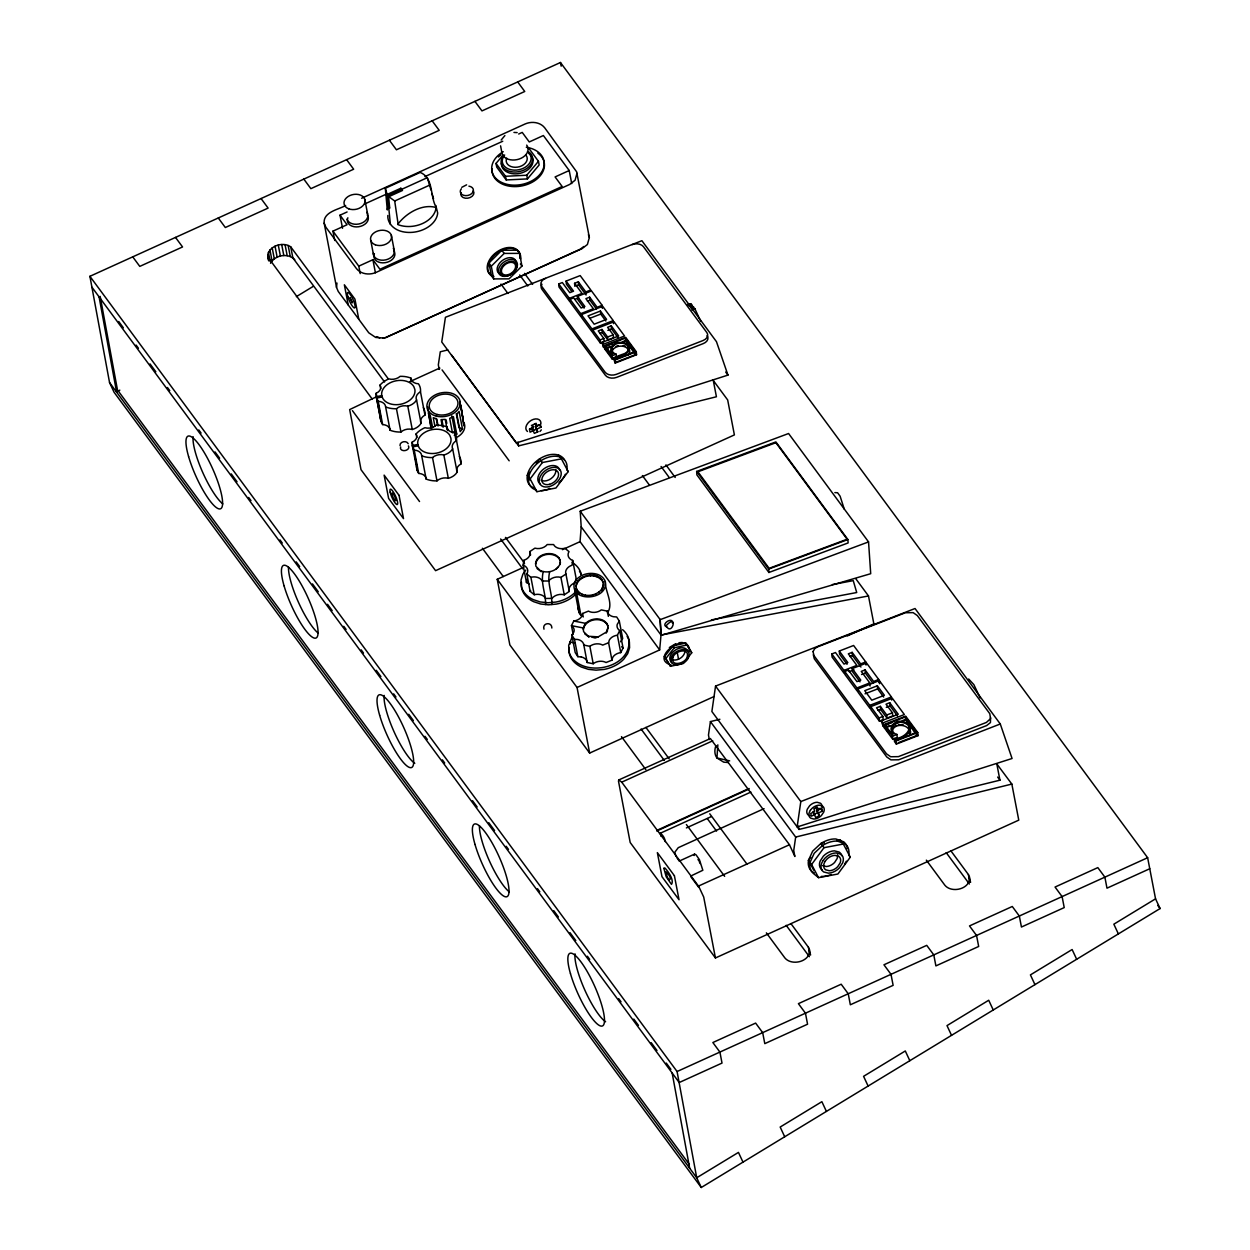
<?xml version="1.0" encoding="UTF-8"?>
<svg xmlns="http://www.w3.org/2000/svg" width="1250" height="1250" viewBox="0 0 1250 1250"><rect width="100%" height="100%" fill="white"/><g stroke="black" fill="none" stroke-linecap="round" stroke-linejoin="round"><path stroke-width="1.5" d="M439.297 369.359L439.75 368.047L409.875 381.625M717.844 744.844L716.938 757.953L723.672 762.141L728.281 762.531M427.734 406.922L430.859 427.422M714 696.562L589.656 753.078L577.047 687.484L659.656 649.922L580.047 541.656L581.203 526.844L580.219 511.234L788.578 433.516L868.547 541.906L870.703 573.703L661.188 635.25L581.203 526.844M694.109 855.531L694.578 854.109L696.094 854.891L699.406 859.641L702.844 870.266L690.672 876.078M659.656 649.922L661.016 635.031L660.031 619.422M689.625 651.594C689.234 628.453 647.984 658.531 671.047 664.953M620.594 641.766L622.688 638.547L619.328 621.125L616.688 616.969L613.25 616.703A10.062 7.141 -10.9 0 1 607.375 611.141L601.312 609.891A9.266 6.578 -10.9 0 1 592.641 612.344L591.516 612.188A9.859 7.016 -10.9 0 1 588.484 611.109L582.578 613.484L581.891 616.078A9.266 6.578 -10.9 0 1 573.781 621.031L571.469 625.656L573.156 634.359M611.953 660.156L608.594 642.734L609.281 640.141A9.266 6.578 -10.9 0 1 617.406 635.188L619.703 630.562L623.047 647.984L620.75 652.625A9.266 6.578 -10.9 0 0 612.641 657.562L611.953 660.156L606.047 662.547A9.859 7.016 -10.9 0 0 603.016 661.453L601.891 661.297A9.266 6.578 -10.9 0 0 593.203 663.75L587.172 662.5A10.062 7.141 -10.9 0 0 581.281 656.938M813.297 654.703L814.312 658.828L886.781 756.984L890.953 759.875L898.688 759.781L986.672 725.562L990.453 722.562L990.547 717.594M543.297 571.547C540.281 582.672 545.906 593.469 545.609 604.531M549.734 571.641C546.672 582.734 552.562 593.531 551.766 604.516M523.141 565.125L523.797 560.328A9.281 6.594 -10.9 0 0 529.531 555.828L529.891 554.984A9.938 7.062 -10.9 0 0 529.875 551.547L534.906 548.156L537.125 548.562A9.266 6.578 -10.9 0 0 547.203 544.547L553.625 544.562A10.031 7.125 -10.9 0 0 559.141 548.406L560.266 548.578A9.375 6.672 -10.9 0 0 564.922 548.234L569 551.641L568.25 553.328A10.047 7.141 -10.9 0 0 572.688 560.422L576.031 577.859L575.375 582.656A9.281 6.594 -10.9 0 0 569.641 587.156L569.281 588A9.938 7.062 -10.9 0 0 569.281 591.438L564.266 594.828L562.047 594.422A9.266 6.578 -10.9 0 0 551.953 598.438L545.531 598.422A10.031 7.125 -10.9 0 0 540.016 594.578L538.891 594.406A9.375 6.672 -10.9 0 0 534.25 594.75L530.156 591.344L526.812 573.922L527.562 572.234A10.047 7.141 -10.9 0 0 523.125 565.141L526.484 582.547A10.047 7.141 -10.9 0 1 529.109 584.062M526.484 582.547L526.922 579.344M572.688 560.438L572.031 565.234A9.281 6.594 -10.9 0 0 566.297 569.734L565.922 570.594A9.938 7.062 -10.9 0 0 565.938 574.016L569.281 591.438M719.891 719.266L710.422 721.594L708.469 735.047L709.344 739.547M715.547 686.094L800.812 801.562L797.125 826.969L1012.062 758.5L1000.281 723.984L915.031 608.516L715.547 686.094L711.875 711.516L799.047 829.422L999.938 780.188L996.812 763.906L1011.844 784.078L1018.766 820.141L715.438 957.969L630.188 842.5L618.469 781.047L618.812 779.938L710.375 738.547L789.469 844.734L794.891 856.516L793.734 850.516L795.672 837.062L710.422 721.594M892.203 731.688C893.109 722.156 911.375 723.938 909.438 733.688M672.453 623.172C673.141 616.016 660.156 624.328 666.641 626.938M537.031 568.516L541.359 571.688L535.938 566.344C532.875 553.266 556.562 548.391 560.156 560.672L558.922 557.781M559.062 558.5C552.734 551.047 537.453 553.953 535.672 563.984L535.531 563.266M559.719 564.688L560.281 562.297L559.719 564.688C556.453 571.234 547.766 573.375 541.219 570.969M580.906 615.219L576.609 592.844L578.766 592.734C566.688 578.156 598.859 566.703 603.219 582.844L601.859 579.656M602.016 580.453C595 572.172 578.031 575.406 576.047 586.531L575.891 585.734M584.719 633.844L589.031 637.031L583.625 631.672C580.547 618.594 604.234 613.719 607.828 626L606.594 623.109M606.734 623.828C600.422 616.375 585.141 619.297 583.344 629.312L583.203 628.594M602.734 587.328L603.375 584.672L601.359 590.641L602.734 587.328L602.891 588.125M607.391 630.031L607.969 627.625L606.156 633.016L607.531 630.75M268.719 260.875C263.312 248.312 281.5 240.156 290.75 246.875L388.25 378.797M336.953 283.031L336.516 287.375L338.25 291.453L368.781 332.812L375.672 337.438L383.406 338.031M814.266 872.797L811.922 871.453A22.516 15.016 -36.4 0 1 808.5 860.281L812.656 851.141L820.891 843.469A21.562 14.375 -36.4 0 1 835.875 838.969L843.734 841.812A22.516 15.016 -36.4 0 1 847.328 848.625M530.156 591.344L530.609 590.516M892.484 728.094L891.578 733.547M909.438 735.609L910.688 732.031L909.344 728.391M844.562 864.234L846.359 861.203M607.406 612.969C614.078 603.547 604.969 591.688 605.281 581.531C604.141 578.266 601.391 575.969 598.281 574.625C589.828 571.516 578.594 574.297 574.391 582.734C569.594 602.984 608.781 600.594 605.281 581.531M270.547 263.266C274.953 254.984 288.344 252.625 294.781 259.766M501.156 140.031L504.891 135.578M525.734 570.125L522.875 574.203L521.016 580.031L521.203 585.875A32.531 23.109 -10.9 0 0 533.328 599.656L540.312 601.953L548.031 602.766L555.969 602.047A29.547 21 -10.9 0 0 575.828 591.625M571.953 637.547L568.688 645.359L568.891 651.203A32.531 23.109 -10.9 0 0 581.016 664.984C599.359 673.719 630.969 663.422 628.984 639.859A32.531 23.109 -10.9 0 0 622.609 629.703M397.688 224.437C406.094 213.047 422.312 203.516 436.078 207.516A24.656 17.5 -10.9 0 1 398.219 224.719L394.703 201L387.562 195.75L385.312 188.281L420.203 172.422C433.828 177.969 429.859 196.219 436.031 207.016M813.703 870.156L808.484 860.281L810.75 857.234M818.547 877.672L811.609 864.5L824 847.688L843.344 844.031L850.281 857.203L837.891 874.016L818.547 877.672L813.484 873.563A22.516 15.016 -36.4 0 1 810.047 862.391L814.219 853.25L822.453 845.578A21.562 14.375 -36.4 0 1 837.438 841.078L845.297 843.922A22.516 15.016 -36.4 0 1 848.719 855.094L850.281 857.203M529.953 480.031L527.406 475.25L529.625 472.266M536.312 463.312L539.641 458.844L542.359 462.531L561.406 458.859L568.203 471.594L555.953 488L536.906 491.672L534.188 487.984M536.906 491.672L530.125 478.938L542.359 462.531M664.516 656.594L672.828 645.922L685.734 643.062L687.125 644.953L691.734 652.781L683.422 663.453L670.5 666.297L664.516 656.594L670.5 666.297M665.906 658.469L674.219 647.797L687.125 644.953M462.453 428.906L460.172 431.641L456.812 414.172L459.094 411.438L462.453 428.906L458.969 427.578L456.281 413.609M539.953 431.5L541.328 429.875M528.969 148.469L538.453 161.312L539.156 164.984L527.438 178.906L506.219 179.953L496.734 167.094L496.016 163.422L503.062 155.078M496.016 163.422L505.516 176.281L526.734 175.234L538.453 161.312M461.766 187.344L466.609 184.828M583.781 246.516L580.266 249.203L386.922 337.047M581.281 656.938L577.844 656.672L575.188 652.516L571.844 635.094L573.938 631.875A10.062 7.156 -10.9 0 0 571.469 625.656L583.359 627.984M619.328 621.125L617.234 624.344A10.062 7.156 -10.9 0 0 619.719 630.562M834.859 492.609L837.578 492.75L840.109 496.203L844.297 509.219M488.938 263.016L501.828 250.25L517.172 250.188L519.516 253.375L521.953 266.078L509.062 278.859L493.719 278.906L491.375 275.734L488.938 263.016L491.281 266.203L493.719 278.906M491.281 266.203L504.172 253.422L519.516 253.375M576.359 589.156L576.203 588.359C580.406 597.953 595.078 597.047 601.219 589.844M588.906 636.297L598.234 636.859L606.016 632.281M669.344 647.531L675.734 643.688M526.812 573.922L530.891 577.328A9.375 6.672 -10.9 0 1 535.547 576.984L536.672 577.172A10.031 7.125 -10.9 0 1 542.172 581L548.625 581.016A9.266 6.578 -10.9 0 1 558.703 577L560.922 577.406L565.938 574.016M690.391 304L694.844 308.672L700.609 321.062M119.813 390.141L116.594 392.094L99.078 296.859M296.359 296.641L313.031 286.5M1155.547 898.828L1160.094 908.547L701.266 1187.5L114.094 392.281L109.547 382.547L89.906 276.312L560.469 62.5L1147.641 857.719L1155.547 898.828L1113.844 924.188L1118.375 933.906M671.422 659.422C677.219 661.938 685.234 656.578 685.062 650.25M894.016 726.625L896.016 725.516M452.391 432.75L454.875 431.609L451.844 415.875M454.266 435.266L456.75 434.125L453.391 416.656L449.672 418.359L452.359 432.344M345.641 205.516C338.625 209.594 323.188 211.781 324.156 223.141L336.516 287.375M361.641 198.25L525.094 123.984C531.516 121.109 540.172 122.047 544.719 127.812L576.641 171.828L589.344 237.469L587.406 244.5L582.062 248.641L385.703 337.531M342.531 228.266L340.016 215.188L347.094 211.969M364.781 203.938L386.016 194.297M424.922 176.609L502.75 141.25M518.672 134.016L522.219 132.406L529.266 141.953L543.375 135.531L569.219 170.516L571.719 183.594M394.703 201L429.609 185.156M334.75 240.484L332.953 231.141L347.062 224.734L340.016 215.188M360.219 273.609L358.781 266.141L372.906 259.719L379.953 269.266L562.141 186.484L555.094 176.938L569.219 170.516M376.469 396.797L349.672 409.578L361.016 469.672L435.578 570.672L734.391 434.906L727.672 399.953L712.75 379.75M529.453 429.063L531.938 427.938L534.359 433.375L537.797 431.812L535.375 426.375L539.109 424.672L540.969 427.203L537.234 428.906M540.969 427.203L540.453 424.531L536.719 426.219L536.156 423.312L532.734 424.875L533.281 427.781L529.547 429.484L530.062 432.156L533.797 430.453M535.375 426.375L535.938 429.281L532.5 430.844L531.938 427.938M589.656 753.078L509.844 644.906L497.234 579.297L523.672 567.281M562.422 549.672L580.047 541.656M574.703 590.266L576.703 589.359L576.859 590.156L574.703 590.266L579 612.641M576.609 592.844L578.609 591.938L578.766 592.734M847.219 635.984L873.859 623.875L868.484 595.953L855.766 578.703M618.812 779.938L621.734 782.172L712.734 740.812M656.797 830.406L749.031 788.5M656.766 831L748.859 789.141M660.969 836.203L660.391 833.203L750.906 792.062M686.391 827.922L711.25 816.625M764.062 808.641L678.25 847.688L674.859 852.188L675.891 856.406M679.406 861L694.578 854.109M819.156 815.891L816.453 809.984L820.25 808.266L822.375 811.156L818.578 812.875L819.156 815.891L815.672 817.469L812.969 811.578M815.922 807.234L818.047 810.109L821.844 808.391L822.375 811.156M813.547 814.578L817.031 813M815.094 814.469L811.312 816.188L810.781 813.422L814.563 811.703L813.984 808.687L817.484 807.109L818.047 810.109M789.469 844.734L698.469 886.078L621.734 782.172M701.266 1187.5L696.719 1177.766L677.078 1071.531L1147.641 857.719M1149.766 868.734L1106.984 888.172L1104.875 877.156L1097.828 867.609L1055.047 887.047L1062.094 896.594L1064.219 907.594L1021.438 927.031L1019.328 916.031L1012.281 906.484L969.5 925.922L976.547 935.469L978.672 946.469L935.891 965.906L933.781 954.891L926.734 945.359L883.953 964.781L891 974.328L893.125 985.344L850.344 1004.781L848.234 993.766L841.188 984.219L798.406 1003.656L805.453 1013.203L807.562 1024.203L764.797 1043.641L762.672 1032.641L755.625 1023.094L712.859 1042.531L719.906 1052.078L722.016 1063.078L679.203 1082.531L92.031 287.312M691.859 309.891L694.844 308.672M603.547 347.328L601.922 342.469L618.703 335.953L611.25 325.844L607.578 327.328L613.25 334.828L613.516 337.859L607.875 340.047L602.281 332.469L602 329.438L598.234 330.906L603.828 338.484L604.094 341.516L600.328 342.984L593.016 333.078L592.75 330.047L614.016 321.75L624.547 336L603.281 344.297L603.547 347.328L612.406 343.875M607.859 330.375L611.516 328.891L611.25 325.844M883.047 726.078L881.203 720.859L898.25 714.25L889.719 702.703L886.016 704.219L892.469 712.797L892.75 715.922L887.016 718.125L880.625 709.469L880.328 706.328L876.516 707.828L882.906 716.484L883.188 719.609L879.359 721.094L871 709.781L870.719 706.641L892.313 698.25L904.344 714.547L882.75 722.953L883.047 726.078L892.031 722.578M886.297 707.344L890 705.828L889.719 702.703M608.594 642.734L602.688 645.125A9.859 7.016 -10.9 0 0 599.672 644.031L598.547 643.875A9.266 6.578 -10.9 0 0 589.859 646.328L583.828 645.078A10.062 7.141 -10.9 0 0 577.922 639.516L574.484 639.266L571.844 635.094M612.109 358.938L611.828 355.906L616.172 354.172L616.453 357.203L612.109 358.938L604.594 348.766L604.328 345.734L625.703 337.391L636.281 351.719L636.547 354.75L615.188 363.094L613.312 357.906L621.969 354.484A8.422 5.812 -5.1 0 0 627.562 345.828A8.422 5.812 -5.1 0 0 614.422 344.875A8.422 5.812 -5.1 0 0 615.625 354.016L616.172 354.172M892.828 739.344L892.531 736.219L896.953 734.453L897.234 737.578L892.828 739.344L884.25 727.703L883.953 724.578L905.656 716.141L917.75 732.516L918.047 735.656L896.344 744.094L894.516 741.625L894.219 738.5C905.344 739.062 917.781 724.234 900.594 722.234C892.719 720.688 888.297 732.266 896.953 734.453M558.719 283.953L569.344 298.344L569.609 301.375L559 287L558.719 283.953L562.328 282.547L569.781 292.656L573.547 291.188L566.094 281.078L580.188 275.594L590.812 289.984L585.797 291.938L586.078 294.969L578.609 284.859L578.344 281.828L574.578 283.297L574.844 286.328M576.109 285.844L578.609 284.859M569.344 298.344L582.031 293.406L574.578 283.297M570.047 299.297L580.672 313.688L580.953 316.719L570.328 302.344L570.047 299.297L573.656 297.891L581.109 308L584.875 306.531L577.422 296.422L591.516 290.938L602.141 305.328L602.406 308.359M575.062 299.266L578.688 297.844M602.141 305.328L597.125 307.266L589.672 297.172L585.906 298.641L593.359 308.734L580.672 313.688M587.438 301.188L589.938 300.203L589.672 297.172M581.375 314.625L591.922 328.922L592.188 331.953L581.641 317.656L581.375 314.625L602.688 306.312L613.25 320.609L613.516 323.641M600.438 311.031L588.031 315.875L594.172 324.203L606.594 319.359L600.438 311.031L600.719 314.078L605.828 321M590.078 318.219L600.719 314.078M591.922 328.922L613.25 320.609M599.766 333.453L602.281 332.469M600.328 342.984L600.062 339.953L603.828 338.484M605.297 345.906L625.375 338.094L635.312 351.547L615.234 359.359L614.469 358.312L624.453 354.422A9.359 6.469 -5.1 0 0 627.984 345.016A9.359 6.469 -5.1 0 0 614.406 344.031A9.359 6.469 -5.1 0 0 613.25 353.594L611.484 354.281L605.297 345.906L605.578 348.953L610.734 355.922M604.594 348.766L609.938 346.688M622.406 341.812L625.969 340.438L628.094 343.297M607.25 348.297L613.938 345.688M620.625 343.078L625.641 341.125L625.375 338.094M615.188 363.094L614.906 360.062L636.281 351.719M615.516 362.391L635.578 354.578M831.812 653.953L843.953 670.406L844.25 673.531L832.094 657.094L831.812 653.953L835.484 652.531L844 664.078L847.828 662.594L839.297 651.047L853.609 645.484L865.75 661.938L866.047 665.062M865.75 661.938L860.672 663.906L852.141 652.359L848.312 653.844L856.844 665.391L843.953 670.406M849.875 656.484L852.422 655.484L852.141 652.359M844.766 671.5L856.906 687.953L857.203 691.078L845.047 674.625L844.766 671.5L848.438 670.078L856.953 681.625L860.781 680.141L852.25 668.594L866.562 663.031L878.703 679.469L878.984 682.609M849.078 671.656L853.906 669.781M878.703 679.469L873.625 681.453L865.094 669.906L861.266 671.391L869.797 682.938L870.078 686.062M861.562 674.516L865.375 673.031L865.094 669.906M856.906 687.953L869.797 682.938M857.703 689.031L869.766 705.359L870.062 708.5L857.984 692.156L857.703 689.031L879.359 680.609L891.422 696.953L891.703 700.078M877.359 685.781L864.75 690.672L871.781 700.188L884.375 695.297L877.359 685.781L877.641 688.906L883.656 697.062M865.031 693.812L877.641 688.906M869.766 705.359L891.422 696.953M878.062 710.453L880.625 709.469M879.359 721.094L879.078 717.969L882.906 716.484M905.359 716.906L905.656 720.031L885.281 727.953L884.984 724.828L905.359 716.906L916.719 732.281L917.016 735.406L898.328 742.672M884.25 727.703L889.672 725.594M902.328 720.672L905.953 719.266L918.047 735.656M916.719 732.281L896.344 740.203L895.469 739C905.937 739.469 918.203 725.797 903.109 721.797C896.062 718.906 886.109 727.984 893.844 733.703L892.062 734.391L884.984 724.828M896.344 744.094L896.047 740.953L917.75 732.516M800.812 801.562L1000.281 723.984M607.875 340.047L607.594 337.016L613.25 334.828M887.016 718.125L886.734 715L892.469 712.797M868.547 541.906L660.203 619.641L661.188 635.25M696.656 471.438L775.875 441.906L847.891 539.531L848.109 542.938L768.906 572.484L696.875 474.859L696.656 471.438L768.688 569.062L768.906 572.484M768.688 569.062L847.891 539.531M690.453 307.766L693.547 306.703M727.953 375.109L516.312 442.984L441.75 342L445.422 317.297L641.891 240.703L716.469 341.688L727.953 375.109L725.688 372.047M689.188 306.094L692.375 305.172M384.578 337.828L386.703 337.297M688.141 305.016L691.422 304.172M447.813 349.922L440.281 351.797L438.328 364.859L439.172 369.234M451.531 354.984L518.641 445.875L716.422 396.766L713.141 379.672M795.672 837.062L1011.844 784.078M687.406 304.578L690.75 303.781M968.656 679L973.859 684.625L980.094 697.844M382.234 396.891L376.609 398.109L376.156 396.078A22.453 15.937 -10.9 0 1 376.141 393.281A8.25 5.859 -10.9 0 0 380.031 385.078A22.453 15.937 -10.9 0 1 388.812 378.875A9.297 6.594 -10.9 0 0 400.156 376.344A22.453 15.937 -10.9 0 1 410.984 378.141A9.297 6.594 -10.9 0 0 418.438 383.797A22.453 15.937 -10.9 0 1 420.484 391.797L424.953 415.094A9.359 6.641 -10.9 0 0 421.062 423.297A13.281 9.438 -10.9 0 1 412.266 429.5A9.297 6.594 -10.9 0 0 400.938 432.031A22.453 15.937 -10.9 0 1 390.094 430.234A9.297 6.594 -10.9 0 0 382.656 424.578A22.453 15.937 -10.9 0 1 381.078 421.422L380.625 419.375A22.453 15.937 -10.9 0 1 380.609 416.578L376.141 393.281M414.953 456.453L416.672 465.422A22.453 15.937 -10.9 0 0 416.688 468.219L417.141 470.25A22.453 15.937 -10.9 0 0 418.719 473.422A9.297 6.594 -10.9 0 1 426.156 479.078A22.453 15.937 -10.9 0 0 437 480.875A9.297 6.594 -10.9 0 1 448.328 478.328A13.281 9.438 -10.9 0 0 457.125 472.141A9.359 6.641 -10.9 0 1 461.016 463.938L456.531 440.641A22.453 15.937 -10.9 0 0 454.484 432.641A9.297 6.594 -10.9 0 1 447.047 426.984A22.453 15.937 -10.9 0 0 436.219 425.172A9.297 6.594 -10.9 0 1 424.875 427.719A22.453 15.937 -10.9 0 0 416.094 433.922A8.25 5.859 -10.9 0 1 412.188 442.109A22.453 15.937 -10.9 0 0 412.203 444.922L412.672 446.953L418.297 445.734M381.75 395.609L382.859 398.562A16.844 11.953 -10.9 0 0 402.562 403.797A16.844 11.953 -10.9 0 0 414.859 389.453L413.75 386.516A16.844 11.953 -10.9 0 0 394.047 381.281A16.844 11.953 -10.9 0 0 381.75 395.609L376.25 396.672L380.719 419.969M417.812 444.453L418.922 447.391A16.844 11.953 -10.9 0 0 438.625 452.641A16.844 11.953 -10.9 0 0 450.922 438.297L449.812 435.359A16.844 11.953 -10.9 0 0 430.109 430.109A16.844 11.953 -10.9 0 0 417.812 444.453L412.312 445.516L417.141 470.25M832.375 584.562L853.25 580.641L856.719 592.531L711.391 619.906M661.016 635.031L868.484 595.953M824.406 842.797L820.891 843.469L824 847.688M836.719 840.484L840.234 839.812L843.344 844.031M383.062 338.094L384.906 337.781M591.828 637.109L595.156 638.016L598.234 636.859M679.109 642.703L682.312 642.453M898.359 724.828L903.406 724.922M513.969 132.438L517.141 132.594M573.781 621.031L585.766 623.375M574.828 643.078L569.766 641.984L570.172 644.047M729.672 760.875L716.938 757.953A22.516 15.016 -36.4 0 1 715.875 745.703M379.781 337.891L376.438 336.641M822.578 865.594L826.203 866.516A9.359 6.25 -36.4 0 0 834.578 862.5L837.078 858.641A9.766 6.516 -36.4 0 0 837.438 854.813M809.891 815.891L808.438 815.203A8.812 5.875 -36.4 0 1 807.297 809.188L809.641 805.734A8.438 5.625 -36.4 0 1 817.219 802.281L820.422 803.219A8.812 5.875 -36.4 0 1 822.062 807.438M671.547 662.516C664.016 654.406 683.359 641.422 688.062 651.406M387.812 215.484C387.344 222.516 392.734 228.219 398.969 230.594A25.203 17.891 -10.9 0 0 437.688 213L435.812 205.5M582.109 616.391L579.719 614.031L577.953 608.188M454.875 431.609L456.75 434.125M613.312 357.906L614.906 360.062M894.219 738.5L896.047 740.953M1157.766 905.422L1160.094 908.547M517.703 81.938L524.75 91.484L481.969 110.906L474.922 101.375M997.656 777.078L999.938 780.188M630.203 346.156L636.547 354.75M905.656 720.031L915.875 733.875M625.641 341.125L634.469 353.078M578.344 281.828L585.797 291.938M611.516 328.891L617.906 337.547M890 705.828L897.469 715.938M852.422 655.484L860.953 667.031M865.375 673.031L872.844 683.141M589.938 300.203L596.344 308.859M602 329.438L607.594 337.016M880.328 706.328L886.734 715M571.688 291.328L566.375 284.125L566.094 281.078M584.094 308.125L577.703 299.469L577.422 296.422M847.047 664.281L839.594 654.172L839.297 651.047M860 681.828L852.547 671.719L852.25 668.594M592.75 330.047L600.062 339.953M601.922 342.469L603.281 344.297M870.719 706.641L879.078 717.969M881.203 720.859L882.75 722.953M883.953 724.578L892.531 736.219M604.328 345.734L611.828 355.906M886.281 729.312L889.312 733.422M432.156 120.812L439.203 130.344L396.422 149.781L389.375 140.234M520.391 263.969L521.953 266.078M524.516 273.375L532.625 284.375M665.922 464.891L675.188 477.453M951.031 851.031L968.422 874.578L970.609 882.328M501.828 250.25L504.172 253.422M519.672 274.969L527.797 285.969M661.078 466.484L669.188 477.469M946.203 852.625L969.375 884.016M500.984 284.078L507.938 293.484M642.391 475.578L649.344 485M926.344 860.156L944.891 885.266C951.938 893.734 970.906 888.844 969.547 876.828M346.609 159.672L353.656 169.219L310.875 188.656L303.828 179.109M558.688 455.172L561.406 458.859M534.859 423.703L536.719 426.219M568.203 471.594L566.828 469.75A21.516 14.344 -36.4 0 0 541 460.687A21.516 14.344 -36.4 0 0 535.547 489.828M535.938 429.281L537.797 431.812M816.453 809.984L818.578 812.875M531.422 425.25L533.281 427.781M691.734 652.781L685.734 643.062M580.219 511.234L660.203 619.641M672.828 645.922L674.219 647.797M527.406 475.25L530.125 478.938M808.484 860.281L811.609 864.5M442.062 369.906L509.172 460.812M332.953 231.141L358.781 266.141M261.062 198.547L268.109 208.094L225.328 227.516L218.281 217.984M505.484 537.406L524.047 562.531M645.922 727.422L669.141 758.828M709.766 813.797L746.906 864.047M791.016 923.719L808.438 947.281L810.609 955.016M384.562 381.953L292.859 257.891L290.75 246.875M500.625 538.984L522.688 568.828M641.078 729.016L664.297 760.422M707.25 818.516L716.531 831.078M786.172 925.313L809.391 956.719M372.281 399.156L268.016 257.203M482.391 548.266L503.266 576.531M621.484 736.641L645.828 769.609M686.391 824.547L724.641 876.344M766.359 932.859L784.906 957.969C791.938 966.422 810.922 961.531 809.547 949.516M497.234 579.297L577.047 687.484M352.422 410.641L419.531 501.531M677.031 857.969L679.312 861.063M690.75 876.562L698.766 887.406M175.516 237.422L182.547 246.953L139.781 266.391L132.734 256.844M89.906 276.312L677.078 1071.531M118.719 321.5L123.359 327.797M136.109 345.078L138.438 348.219M150.031 363.922L155.844 371.781M167.438 387.5L169.766 390.641M198.766 429.922L201.078 433.063M215 451.906L219.641 458.188M231.25 473.906L237.047 481.766M248.641 497.469L250.969 500.609M279.969 539.891L282.281 543.031M296.203 561.891L299.688 566.609M312.453 583.891L318.25 591.734M327.531 604.312L332.172 610.594M343.766 626.312L346.094 629.453M361.172 649.875L363.484 653.016M376.25 670.297L380.891 676.578M393.656 693.859L395.969 697M408.734 714.281L413.375 720.578M424.969 736.281L427.297 739.422M442.375 759.844L444.703 763M472.531 800.703L477.172 806.984M488.781 822.703L494.578 830.547M506.187 846.266L508.5 849.406M537.5 888.688L539.828 891.828M553.75 910.672L558.391 916.969M569.984 932.672L575.781 940.531M587.391 956.234L589.703 959.391M618.703 998.656L621.031 1001.797M633.797 1019.094L638.438 1025.375M651.188 1042.656L656.984 1050.516M666.266 1063.078L670.906 1069.359M689.391 1164.5L117.469 389.938L100.156 296.375M109.547 382.547L696.719 1177.766L738.453 1152.406L742.984 1162.125M698.016 859.5L698.594 860.375M408.188 443.703C406.625 440.047 399.484 441.594 400 445.672M699.156 861.375L700.125 863.531M1076.672 959.266L1072.125 949.531L1030.422 974.891L1034.953 984.625M993.25 1009.984L988.719 1000.25L947 1025.609L951.531 1035.344M909.828 1060.703L905.297 1050.969L863.578 1076.328L868.125 1086.062M826.406 1111.406L821.875 1101.688L780.172 1127.047L784.703 1136.766M588.406 234.672L589.344 237.469M430.969 190L427.344 177.672L387.562 195.75L390.391 224.391M432 193.516L433.547 198.797M324.156 223.141L325.891 227.234L356.438 268.578C360.969 274.344 369.641 275.281 376.062 272.406L569.719 184.422L575.062 180.281L576.984 173.25M665.234 841.641L664.75 839.312A22.281 15.812 -10.9 0 0 660.391 833.203M968.422 874.578L969.828 881.922M798.438 826.219L799.047 829.422M808.438 947.281L809.844 954.609M677.125 651.875L678.531 659.172M560.469 62.5L561.188 66.172M715.438 957.969L703.703 897.031L698.375 885.625M617.406 635.203L620.75 652.625M526.734 175.234L527.438 178.906M607.359 611.156L608.359 616.375M599.812 577.625L599.953 578.422M597.062 576.109L597.219 576.906M598.891 592.031L599.047 592.828M593.812 575.234L593.969 576.031M595.953 593.766L596.109 594.562M590.281 575.016L590.438 575.812M592.578 594.906L592.719 595.703M586.703 575.5L586.859 576.297M500.578 145.844L502.062 153.547A13.266 9.422 -10.9 0 0 519.234 159.031A13.266 9.422 -10.9 0 0 526.703 145.109M583.328 576.656L583.469 577.453M505.516 176.281L506.219 179.953M585.453 595.188L585.609 595.984M580.375 578.375L580.531 579.172M582.203 594.297L582.359 595.094M578.062 580.578L578.219 581.375M579.469 592.781L579.625 593.578M589.875 646.328L593.219 663.75M582.578 613.484L583.25 616.969M576.531 583.078L576.688 583.875M577.422 590.766L577.562 591.562M583.672 644.234L587.172 662.5M574.484 639.266L577.844 656.672M560.922 577.406L564.266 594.828M558.344 566.953L556.25 568.938M517.922 442.156L518.641 445.875M529.891 551.547L530.562 555.031M530.891 577.328L534.25 594.75M523.797 560.328L524.469 563.812M459.828 401.906L462.844 417.641M454.484 432.641L455.875 439.797M456.531 440.641A9.359 6.641 -10.9 0 0 452.641 448.828L457.125 472.141M446.125 419.875L446.797 423.375M447.047 426.984L447.734 430.562M447.234 429.891L445.219 419.406L441.047 419.641L442.391 426.625M441.953 420.094L443.297 427.094M452.641 448.828A13.281 9.438 -10.9 0 1 443.859 455.031L448.328 478.328M438.094 425.969L436.75 418.984L433.266 417.656L434.938 426.391M436.219 418.406L437.563 425.406M432.625 427.703L430.266 415.469L428.391 412.953L431.422 428.672M430.078 419.156L430.75 422.641M391.359 235.391L394.188 250.078M412.672 446.953A22.453 15.937 -10.9 0 0 414.234 450.109A9.297 6.594 -10.9 0 1 421.688 455.766A22.453 15.937 -10.9 0 0 432.516 457.578L437 480.875M420.484 391.797A9.359 6.641 -10.9 0 0 416.578 400L421.062 423.297M410.984 378.141L411.688 381.719M421.688 455.766L426.156 479.078M416.094 433.922L416.781 437.5M416.578 400A13.281 9.438 -10.9 0 1 407.797 406.187L412.266 429.5M414.234 450.109L418.719 473.422M412.188 442.109L414.266 452.875M364.812 199.453L367.641 214.125M370.75 240.359L373.562 255.047M372.906 259.719L375.406 272.797M381.078 421.422L376.609 398.109A22.453 15.937 -10.9 0 0 378.188 401.281A9.297 6.594 -10.9 0 1 385.625 406.938A22.453 15.937 -10.9 0 0 396.453 408.734L400.938 432.031M385.625 406.938L390.094 430.234M380.031 385.078L380.719 388.672M378.188 401.281L382.656 424.578M358.797 319.281L354.922 299.109L344.344 284.781L348.234 304.969M288.156 245.5L290.266 256.5M285.062 244.703L287.188 255.703M281.703 244.547L283.812 255.547M278.266 245.031L280.391 256.047M275.031 246.141L277.141 257.156M272.188 247.797L274.297 258.812M269.938 249.891L272.047 260.891M268.422 252.25L270.188 261.438M267.781 254.75L268.828 260.25M672.156 1073L689.672 1168.234M603.078 582.047L603.531 585.469M607.703 625.266L608.109 628.359M560.016 559.938L560.422 563.031M551.844 628.031C552 621.422 541.891 622.797 543.984 629.172M385.312 188.281L387.297 209.953A24.656 17.5 -10.9 0 1 387.938 206.844M879.359 680.609L879.641 683.734M569.094 647.422L569.281 653.266A32.531 23.109 -10.9 0 0 581.406 667.047L588.391 669.344L596.109 670.156L604.047 669.438A29.547 21 -10.9 0 0 623.906 659.016L627.719 653.594L629.578 647.766L629.391 641.922A32.531 23.109 -10.9 0 0 627.141 636.453M521.406 582.094L521.609 587.938A32.531 23.109 -10.9 0 0 533.734 601.719L540.703 604.016L548.422 604.828L556.359 604.094A29.547 21 -10.9 0 0 576.234 593.688M629.516 350.078A9.359 6.469 -5.1 0 1 628.281 355.016M611.281 353.766A9.359 6.469 -5.1 0 1 612.5 348.828M616.062 346.391A9.359 6.469 -5.1 0 1 618.344 345.703M623.172 345.609A9.359 6.469 -5.1 0 1 625.391 346.219M627.266 347.203A9.359 6.469 -5.1 0 1 628.672 348.531M424.484 410.266A22.453 15.937 -10.9 0 1 424.953 415.094M423.312 407.703A22.453 15.937 -10.9 0 1 424.25 409.609M707.109 335.578A8.422 5.812 -5.1 0 1 703.297 343.578L616.641 377.359A8.422 5.812 -5.1 0 1 605.375 375.25L542 289.406A8.422 5.812 -5.1 0 1 541.984 284.25M432.516 457.578A9.297 6.594 -10.9 0 1 443.859 455.031M612.188 353.578A8.422 5.812 -5.1 0 1 618.547 346.328A8.422 5.812 -5.1 0 1 628.594 350.266M555.734 469.562A9.344 6.234 -36.4 0 1 551.047 478.625A9.344 6.234 -36.4 0 1 541.078 480.109M459.375 456.547A22.453 15.937 -10.9 0 1 461.016 463.938M463.828 422.406A16.844 11.953 -10.9 0 1 457.484 436.969M532.938 487.469A21.516 14.344 -36.4 0 1 535.891 461.656A21.516 14.344 -36.4 0 1 564.5 459.984M565.375 474.234A21.516 14.344 -36.4 0 1 559.031 482.719M549.688 488.719A21.516 14.344 -36.4 0 1 541.391 490.625M545.531 278.375A8.422 5.812 -5.1 0 0 541.719 286.359L605.109 372.203A8.422 5.812 -5.1 0 0 616.375 374.328L703.031 340.531A8.422 5.812 -5.1 0 0 706.828 332.547L643.453 246.703A8.422 5.812 -5.1 0 0 632.188 244.594M540.422 484.047A12.297 8.203 -36.4 0 1 544.141 468.641A12.297 8.203 -36.4 0 1 559.688 470.156M396.453 408.734A9.297 6.594 -10.9 0 1 407.797 406.187M527.484 431.484A8.422 5.625 -36.4 0 1 531.297 420.297A8.422 5.625 -36.4 0 1 540.891 423.859M408.391 445.906A4.219 2.984 -10.9 0 1 404.938 450.594A4.219 2.984 -10.9 0 1 400.688 447.016M393.281 248.281A10.609 7.531 -10.9 0 1 385.969 259.812A10.609 7.531 -10.9 0 1 373.375 253.078M468.922 186.156A6.641 4.703 -10.9 0 1 472.875 192.188A6.641 4.703 -10.9 0 1 463.703 195.328A6.641 4.703 -10.9 0 1 461.359 188.75M473.234 190.828A6.641 4.703 -10.9 0 1 467.812 198.188A6.641 4.703 -10.9 0 1 461.109 192.578M366.75 212.344A10.609 7.531 -10.9 0 1 360.766 223.484A10.609 7.531 -10.9 0 1 347.031 219.094M393.797 250.922A10.609 7.531 -10.9 0 1 385.125 262.703A10.609 7.531 -10.9 0 1 374.406 253.719M367.25 214.969A10.609 7.531 -10.9 0 1 358.578 226.766A10.609 7.531 -10.9 0 1 347.859 217.781M491.375 275.734A18.375 12.266 -36.4 0 1 499.719 251.328A18.375 12.266 -36.4 0 1 520.641 259.094M493.891 276.391A18.375 12.266 -36.4 0 1 497.109 251.797A18.375 12.266 -36.4 0 1 520.062 258.297M500.969 274.359A10.609 7.078 -36.4 0 1 501.719 261A10.609 7.078 -36.4 0 1 516.031 261.859M526.125 155.344A10.609 7.531 -10.9 0 1 517.453 167.141A10.609 7.531 -10.9 0 1 506.734 158.141M528.703 151.875A15.922 11.297 -10.9 0 1 528.328 167.312A15.922 11.297 -10.9 0 1 507.062 170.391A15.922 11.297 -10.9 0 1 503.719 155.484M527.531 151.688A14.578 10.344 -10.9 0 1 527.188 165.828A14.578 10.344 -10.9 0 1 507.719 168.641A14.578 10.344 -10.9 0 1 504.656 154.984M526.297 147.266A26.5 18.812 -10.9 0 1 540.453 173.719A26.5 18.812 -10.9 0 1 499.875 181.5A26.5 18.812 -10.9 0 1 503.234 151.688M537.859 153.109A26.469 18.781 -10.9 0 1 526.781 184.625A26.469 18.781 -10.9 0 1 492.047 168.812M498.422 156.938A26.469 18.781 -10.9 0 1 500.844 154.953M529.047 153.703A15.922 11.297 -10.9 0 1 522.375 172.672A15.922 11.297 -10.9 0 1 501.484 163.156M841.641 855.656A12.859 8.578 -36.4 0 0 839.156 852.063L834.391 850.844A12.312 8.219 -36.4 0 0 823.375 856.125L820.078 861.219A12.859 8.578 -36.4 0 0 822.094 869.828M831.344 874.516A21.562 14.375 -36.4 0 1 821.344 876.406M572.234 562.406A32.531 23.109 -10.9 0 1 581.312 574.531M579.469 571.125A32.531 23.109 -10.9 0 1 581.328 575.172M623.062 647.984A10.062 7.156 -10.9 0 1 621.641 646.719M318.266 633.172A39.797 9.156 65.8 0 1 298.5 602.375A39.797 9.156 65.8 0 1 288.484 567.062M222.812 503.906A39.797 9.156 65.8 0 1 202.5 471.938A39.797 9.156 65.8 0 1 193.125 436.672M414.781 763.312A39.797 9.156 65.8 0 1 394.094 731.844A39.797 9.156 65.8 0 1 384.172 695.406M605.609 1021.766A39.797 9.156 65.8 0 1 584.922 990.297A39.797 9.156 65.8 0 1 575.016 953.844M509.234 891.828A39.797 9.156 65.8 0 1 489.453 861.031A39.797 9.156 65.8 0 1 479.453 825.719M460.797 405.156L463.922 425.672L460.797 405.156M663.859 868.328L666.219 876.844L671.5 884.391C674.344 880.375 668.516 871.641 664.875 868L663.859 868.328M813.016 651.578L814.031 655.703L886.5 753.844L890.672 756.75L898.406 756.641L986.391 722.438L990.547 718.641L989.781 713.688L917.313 615.547L913.141 612.641L905.391 612.75L817.406 646.953L814.812 648.531L813.016 651.578M350.031 297.906L352.297 302.625L350.031 297.906M666.156 625.688C672 637.375 678.562 612.094 666.156 625.688M666.078 872.156C667.969 884.734 674.484 879.062 666.078 872.156M671.453 657.5C668.031 669.375 686.781 664.969 688.656 656.891C692.078 645.016 673.312 649.422 671.453 657.5M672.953 657.453C670.125 667.25 685.609 663.609 687.156 656.938C689.984 647.141 674.5 650.781 672.953 657.453M822.969 860.688L821.625 863.312A12.859 8.578 -36.4 0 0 823.641 871.938L828.406 873.156A12.312 8.219 -36.4 0 0 839.422 867.875L842.719 862.781A12.859 8.578 -36.4 0 0 840.703 854.156L835.938 852.938A12.312 8.219 -36.4 0 0 824.922 858.234L822.969 860.688M825.172 861.266L824.156 863.25A9.766 6.516 -36.4 0 0 825.688 869.812L829.312 870.734A9.359 6.25 -36.4 0 0 837.688 866.719L840.188 862.844A9.766 6.516 -36.4 0 0 838.656 856.297L835.031 855.375A9.359 6.25 -36.4 0 0 826.656 859.391L825.172 861.266M810.391 810.281L809.422 812.078A8.812 5.875 -36.4 0 0 810.578 818.094L813.781 819.031A8.438 5.625 -36.4 0 0 821.359 815.578L823.719 812.125A8.812 5.875 -36.4 0 0 822.563 806.109L819.359 805.172A8.438 5.625 -36.4 0 0 811.766 808.625L810.391 810.281M400.859 188.234L386.953 194.547L388.094 205.969L389.734 208.203L388.594 196.766L402.5 190.453L400.859 188.234M775.891 442.703L697.906 471.797L769.125 568.328L847.109 539.234L775.891 442.703M399.031 495.312L384.125 475.125L388.609 498.422L403.516 518.625L399.031 495.312M674.406 875.719L657.359 852.625L661.969 876.672L679.031 899.75L674.406 875.719M436.344 416.125A16.844 11.953 -10.9 0 0 460.234 402.109A16.844 11.953 -10.9 0 0 434.188 395.484A16.844 11.953 -10.9 0 0 436.344 416.125M437.344 414.516A14.516 10.297 -10.9 0 0 457.938 402.453A14.516 10.297 -10.9 0 0 435.484 396.75A14.516 10.297 -10.9 0 0 437.344 414.516M390.156 492.172A8.422 1.906 65.6 0 0 396.797 504.516A8.422 1.906 65.6 0 0 394.484 493.938A8.422 1.906 65.6 0 0 390.156 492.172M549.281 486.609A12.297 8.203 -36.4 0 0 560.172 470.016A12.297 8.203 -36.4 0 0 541.141 474.969A12.297 8.203 -36.4 0 0 549.281 486.609M392.125 495.078A4.219 0.953 65.6 0 0 395.5 500.719A4.219 0.953 65.6 0 0 393.828 494.812A4.219 0.953 65.6 0 0 392.125 495.078M549.5 484.359A9.344 6.234 -36.4 0 0 557.781 471.734A9.344 6.234 -36.4 0 0 543.312 475.5A9.344 6.234 -36.4 0 0 549.5 484.359M375.25 244.766A10.609 7.531 -10.9 0 0 391.547 237.359A10.609 7.531 -10.9 0 0 376.359 231.516A10.609 7.531 -10.9 0 0 375.25 244.766M347.891 296.812A8.484 1.922 65.6 0 0 354.672 307.953A8.484 1.922 65.6 0 0 351.109 295.844A8.484 1.922 65.6 0 0 347.891 296.812M507.688 274.828A7.953 5.312 -36.4 0 0 515.047 264.156A7.953 5.312 -36.4 0 0 502.766 267.062A7.953 5.312 -36.4 0 0 507.688 274.828M506.844 276.094A10.609 7.078 -36.4 0 0 516.641 261.859A10.609 7.078 -36.4 0 0 500.266 265.719A10.609 7.078 -36.4 0 0 506.844 276.094M507.562 275.844A9.281 6.188 -36.4 0 0 516.125 263.422A9.281 6.188 -36.4 0 0 501.813 266.797A9.281 6.188 -36.4 0 0 507.562 275.844M348.703 208.812A10.609 7.531 -10.9 0 0 365.016 201.406A10.609 7.531 -10.9 0 0 349.812 195.578A10.609 7.531 -10.9 0 0 348.703 208.812M570.484 973.734A39.797 9.156 65.8 0 0 602.234 1026.031A39.797 9.156 65.8 0 0 585.797 969.141A39.797 9.156 65.8 0 0 570.484 973.734M475.016 844.469A39.797 9.156 65.8 0 0 506.781 896.75A39.797 9.156 65.8 0 0 490.328 839.875A39.797 9.156 65.8 0 0 475.016 844.469M379.656 715.281A39.797 9.156 65.8 0 0 411.406 767.578A39.797 9.156 65.8 0 0 394.969 710.688A39.797 9.156 65.8 0 0 379.656 715.281M284.062 585.812A39.797 9.156 65.8 0 0 315.812 638.094A39.797 9.156 65.8 0 0 299.375 581.219A39.797 9.156 65.8 0 0 284.062 585.812M188.594 456.562A39.797 9.156 65.8 0 0 220.359 508.844A39.797 9.156 65.8 0 0 203.906 451.969A39.797 9.156 65.8 0 0 188.594 456.562"/></g></svg>
